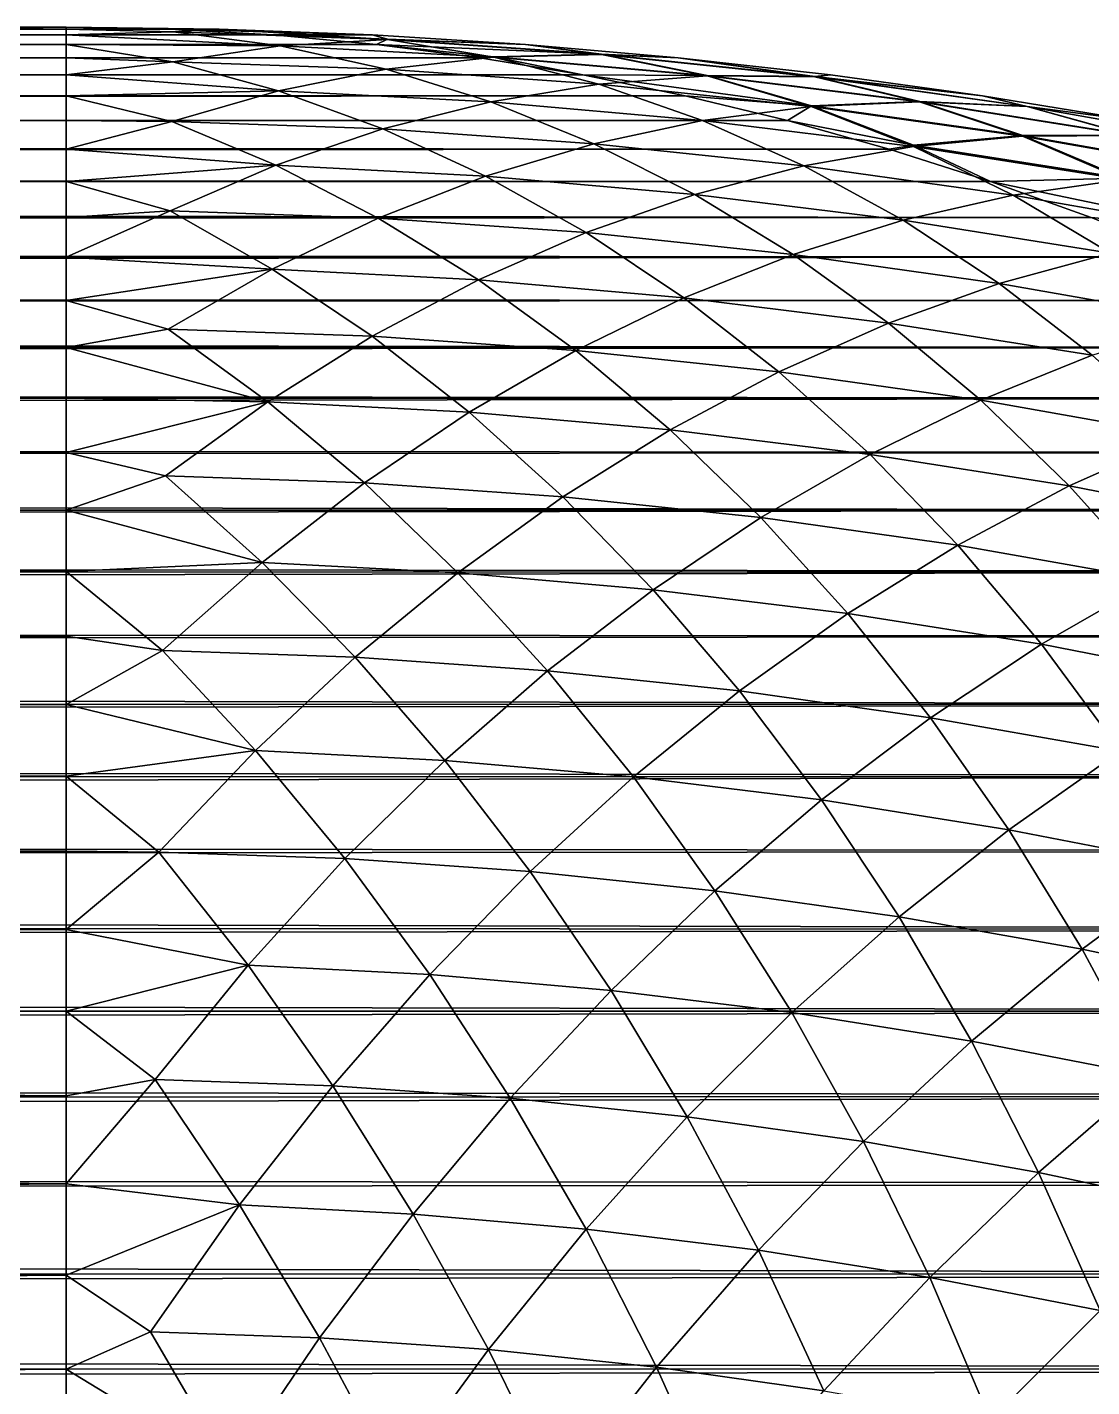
# Model space of a CAD drawing. Header units: millimetres. Extents: x -260 to 430, y -260 to 260.
# Drawn here: x 359.56 to 371.68, y 54.53 to 70 of the extents above; entities that cross this region are included whole.
import ezdxf

# ---------------------------------------------------------------- set-up
doc = ezdxf.new("R2010")
doc.units = ezdxf.units.MM
doc.header["$MEASUREMENT"] = 0
doc.layers.add('MESH_3D', color=2, linetype='CONTINUOUS')

msp = doc.modelspace()

# ---------------------------------------------------------------- linework, layer by layer
at = {"layer": 'MESH_3D'}
for points in [[(64.227, 69.999, 179.272), (358.129, 69.975, 450.823), (360, 70, 450)], [(64.235, 69.992, 177.404), (64.227, 69.999, 179.272), (360, 70, 450)], [(64.235, 69.992, 177.404), (360, 70, 450), (361.179, 69.978, 448.714)], [(64.274, 69.956, 175.566), (64.235, 69.992, 177.404), (361.179, 69.978, 448.714)], [(64.274, 69.956, 175.566), (361.179, 69.978, 448.714), (362.358, 69.913, 447.428)], [(64.341, 69.894, 173.758), (64.274, 69.956, 175.566), (362.358, 69.913, 447.428)], [(250.401, 69.997, 2450.659), (360, 69.978, 2451.745), (360, 70, 2450)], [(250.402, 69.993, 2448.983), (250.401, 69.997, 2450.659), (360, 70, 2450)], [(250.401, 69.997, 2450.659), (250.411, 69.961, 2452.338), (360, 69.978, 2451.745)], [(250.402, 69.993, 2448.983), (360, 70, 2450), (358.129, 69.975, 2448.129)], [(250.411, 69.961, 2452.338), (360, 69.913, 2453.489), (360, 69.978, 2451.745)], [(250.411, 69.961, 2452.338), (250.432, 69.885, 2454.015), (360, 69.913, 2453.489)], [(358.129, 69.975, 2448.129), (360, 70, 2450), (360, 70, 450)], [(358.129, 69.975, 2448.129), (360, 70, 450), (358.129, 69.975, 450.823)], [(360, 69.978, 2451.745), (361.745, 69.978, 2450), (360, 70, 2450)], [(360, 70, 2450), (361.745, 69.978, 2450), (361.745, 69.978, 450)], [(360, 70, 2450), (361.745, 69.978, 450), (360, 70, 450)], [(360, 70, 450), (361.745, 69.978, 450), (361.179, 69.978, 448.714)], [(361.221, 69.947, 2452.443), (361.745, 69.978, 2450), (360, 69.978, 2451.745)], [(361.221, 69.947, 2452.443), (360, 69.978, 2451.745), (360, 69.913, 2453.489)], [(362.437, 69.787, 2454.883), (361.221, 69.947, 2452.443), (360, 69.913, 2453.489)], [(361.179, 69.978, 448.714), (363.489, 69.913, 450), (362.358, 69.913, 447.428)], [(361.745, 69.978, 450), (363.489, 69.913, 450), (361.179, 69.978, 448.714)], [(361.221, 69.947, 2452.443), (363.661, 69.861, 2452.443), (361.745, 69.978, 2450)], [(362.437, 69.787, 2454.883), (363.661, 69.861, 2452.443), (361.221, 69.947, 2452.443)], [(363.661, 69.861, 2452.443), (363.489, 69.913, 2450), (361.745, 69.978, 2450)], [(363.489, 69.913, 2450), (363.489, 69.913, 450), (361.745, 69.978, 450)], [(361.745, 69.978, 2450), (363.489, 69.913, 2450), (361.745, 69.978, 450)], [(64.341, 69.894, 173.758), (362.358, 69.913, 447.428), (363.535, 69.804, 446.144)], [(64.438, 69.805, 171.98), (64.341, 69.894, 173.758), (363.535, 69.804, 446.144)], [(64.564, 69.688, 170.235), (64.438, 69.805, 171.98), (363.535, 69.804, 446.144)], [(64.564, 69.688, 170.235), (363.535, 69.804, 446.144), (364.71, 69.652, 444.862)], [(250.432, 69.885, 2454.015), (360, 69.804, 2455.231), (360, 69.913, 2453.489)], [(250.432, 69.885, 2454.015), (250.464, 69.769, 2455.686), (360, 69.804, 2455.231)], [(250.464, 69.769, 2455.686), (360, 69.652, 2456.97), (360, 69.804, 2455.231)], [(362.437, 69.787, 2454.883), (360, 69.913, 2453.489), (360, 69.804, 2455.231)], [(361.215, 69.606, 2457.317), (360, 69.804, 2455.231), (360, 69.652, 2456.97)], [(361.215, 69.606, 2457.317), (362.437, 69.787, 2454.883), (360, 69.804, 2455.231)], [(361.215, 69.606, 2457.317), (363.643, 69.521, 2457.317), (362.437, 69.787, 2454.883)], [(363.661, 69.862, 447.583), (362.358, 69.913, 447.428), (363.489, 69.913, 450)], [(363.661, 69.862, 447.583), (363.535, 69.804, 446.144), (362.358, 69.913, 447.428)], [(362.437, 69.787, 2454.883), (364.871, 69.659, 2454.883), (363.661, 69.861, 2452.443)], [(363.643, 69.521, 2457.317), (364.871, 69.659, 2454.883), (362.437, 69.787, 2454.883)], [(363.661, 69.861, 2452.443), (365.231, 69.804, 2450), (363.489, 69.913, 2450)], [(365.231, 69.804, 2450), (365.231, 69.804, 450), (363.489, 69.913, 450)], [(363.489, 69.913, 2450), (365.231, 69.804, 2450), (363.489, 69.913, 450)], [(363.661, 69.862, 447.583), (363.489, 69.913, 450), (365.231, 69.804, 450)], [(363.661, 69.862, 447.583), (366.097, 69.692, 447.583), (363.535, 69.804, 446.144)], [(364.871, 69.663, 445.169), (364.71, 69.652, 444.862), (363.535, 69.804, 446.144)], [(366.097, 69.692, 447.583), (364.871, 69.663, 445.169), (363.535, 69.804, 446.144)], [(363.661, 69.862, 447.583), (365.231, 69.804, 450), (366.097, 69.692, 447.583)], [(363.661, 69.861, 2452.443), (366.097, 69.691, 2452.443), (365.231, 69.804, 2450)], [(364.871, 69.659, 2454.883), (366.097, 69.691, 2452.443), (363.661, 69.861, 2452.443)], [(366.097, 69.691, 2452.443), (366.97, 69.652, 2450), (365.231, 69.804, 2450)], [(366.97, 69.652, 2450), (366.97, 69.652, 450), (365.231, 69.804, 450)], [(365.231, 69.804, 2450), (366.97, 69.652, 2450), (365.231, 69.804, 450)], [(366.097, 69.692, 447.583), (365.231, 69.804, 450), (366.97, 69.652, 450)], [(64.718, 69.546, 168.522), (64.564, 69.688, 170.235), (364.71, 69.652, 444.862)], [(64.718, 69.546, 168.522), (364.71, 69.652, 444.862), (365.882, 69.457, 443.584)], [(250.464, 69.769, 2455.686), (250.508, 69.613, 2457.35), (360, 69.652, 2456.97)], [(250.508, 69.613, 2457.35), (360, 69.457, 2458.704), (360, 69.652, 2456.97)], [(361.215, 69.606, 2457.317), (360, 69.652, 2456.97), (360, 69.457, 2458.704)], [(363.643, 69.521, 2457.317), (366.067, 69.352, 2457.317), (364.871, 69.659, 2454.883)], [(364.871, 69.663, 445.169), (365.882, 69.457, 443.584), (364.71, 69.652, 444.862)], [(366.097, 69.692, 447.583), (367.3, 69.451, 445.169), (364.871, 69.663, 445.169)], [(364.871, 69.659, 2454.883), (367.299, 69.447, 2454.883), (366.097, 69.691, 2452.443)], [(364.871, 69.663, 445.169), (367.3, 69.451, 445.169), (365.882, 69.457, 443.584)], [(366.067, 69.352, 2457.317), (367.299, 69.447, 2454.883), (364.871, 69.659, 2454.883)], [(366.097, 69.692, 447.583), (368.526, 69.437, 447.583), (367.3, 69.451, 445.169)], [(366.097, 69.692, 447.583), (366.97, 69.652, 450), (368.526, 69.437, 447.583)], [(366.097, 69.691, 2452.443), (368.526, 69.436, 2452.443), (366.97, 69.652, 2450)], [(367.299, 69.447, 2454.883), (368.526, 69.436, 2452.443), (366.097, 69.691, 2452.443)], [(368.526, 69.436, 2452.443), (368.704, 69.457, 2450), (366.97, 69.652, 2450)], [(368.704, 69.457, 2450), (368.704, 69.457, 450), (366.97, 69.652, 450)], [(366.97, 69.652, 2450), (368.704, 69.457, 2450), (366.97, 69.652, 450)], [(368.526, 69.437, 447.583), (366.97, 69.652, 450), (368.704, 69.457, 450)], [(64.899, 69.376, 166.842), (64.718, 69.546, 168.522), (365.882, 69.457, 443.584)], [(250.508, 69.613, 2457.35), (250.562, 69.418, 2459.008), (360, 69.457, 2458.704)], [(362.419, 69.277, 2459.742), (361.215, 69.606, 2457.317), (360, 69.457, 2458.704)], [(362.419, 69.277, 2459.742), (363.643, 69.521, 2457.317), (361.215, 69.606, 2457.317)], [(362.419, 69.277, 2459.742), (364.835, 69.15, 2459.742), (363.643, 69.521, 2457.317)], [(364.835, 69.15, 2459.742), (366.067, 69.352, 2457.317), (363.643, 69.521, 2457.317)], [(64.899, 69.376, 166.842), (365.882, 69.457, 443.584), (367.05, 69.218, 442.309)], [(65.086, 69.201, 165.359), (64.899, 69.376, 166.842), (367.05, 69.218, 442.309)], [(250.562, 69.418, 2459.008), (360, 69.218, 2460.433), (360, 69.457, 2458.704)], [(250.562, 69.418, 2459.008), (250.626, 69.184, 2460.657), (360, 69.218, 2460.433)], [(362.419, 69.277, 2459.742), (360, 69.457, 2458.704), (360, 69.218, 2460.433)], [(364.835, 69.15, 2459.742), (367.246, 68.939, 2459.742), (366.067, 69.352, 2457.317)], [(368.485, 69.106, 442.761), (367.05, 69.218, 442.309), (365.882, 69.457, 443.584)], [(367.3, 69.451, 445.169), (368.485, 69.106, 442.761), (365.882, 69.457, 443.584)], [(366.067, 69.352, 2457.317), (368.484, 69.098, 2457.317), (367.299, 69.447, 2454.883)], [(367.246, 68.939, 2459.742), (368.484, 69.098, 2457.317), (366.067, 69.352, 2457.317)], [(367.299, 69.447, 2454.883), (369.718, 69.15, 2454.883), (368.526, 69.436, 2452.443)], [(368.484, 69.098, 2457.317), (369.718, 69.15, 2454.883), (367.299, 69.447, 2454.883)], [(367.3, 69.451, 445.169), (369.719, 69.153, 445.169), (368.485, 69.106, 442.761)], [(368.526, 69.437, 447.583), (369.719, 69.153, 445.169), (367.3, 69.451, 445.169)], [(368.526, 69.436, 2452.443), (370.433, 69.218, 2450), (368.704, 69.457, 2450)], [(368.526, 69.437, 447.583), (368.704, 69.457, 450), (370.433, 69.218, 450)], [(368.526, 69.437, 447.583), (370.944, 69.097, 447.583), (369.719, 69.153, 445.169)], [(368.526, 69.437, 447.583), (370.433, 69.218, 450), (370.944, 69.097, 447.583)], [(368.526, 69.436, 2452.443), (370.944, 69.096, 2452.443), (370.433, 69.218, 2450)], [(369.718, 69.15, 2454.883), (370.944, 69.096, 2452.443), (368.526, 69.436, 2452.443)], [(370.433, 69.218, 2450), (370.433, 69.218, 450), (368.704, 69.457, 450)], [(368.704, 69.457, 2450), (370.433, 69.218, 2450), (368.704, 69.457, 450)], [(65.272, 69.026, 164.048), (65.086, 69.201, 165.359), (367.05, 69.218, 442.309)], [(65.272, 69.026, 164.048), (367.05, 69.218, 442.309), (368.214, 68.937, 441.04)], [(250.626, 69.184, 2460.657), (360, 68.937, 2462.155), (360, 69.218, 2460.433)], [(250.626, 69.184, 2460.657), (250.701, 68.911, 2462.298), (360, 68.937, 2462.155)], [(361.203, 68.926, 2462.155), (362.419, 69.277, 2459.742), (360, 69.218, 2460.433)], [(361.203, 68.926, 2462.155), (360, 69.218, 2460.433), (360, 68.937, 2462.155)], [(361.203, 68.926, 2462.155), (363.608, 68.842, 2462.155), (362.419, 69.277, 2459.742)], [(363.608, 68.842, 2462.155), (364.835, 69.15, 2459.742), (362.419, 69.277, 2459.742)], [(368.485, 69.106, 442.761), (368.214, 68.937, 441.04), (367.05, 69.218, 442.309)], [(370.944, 69.096, 2452.443), (372.155, 68.937, 2450), (370.433, 69.218, 2450)], [(372.155, 68.937, 2450), (372.155, 68.937, 450), (370.433, 69.218, 450)], [(370.433, 69.218, 2450), (372.155, 68.937, 2450), (370.433, 69.218, 450)], [(370.944, 69.097, 447.583), (370.433, 69.218, 450), (372.155, 68.937, 450)], [(65.474, 68.834, 162.759), (65.272, 69.026, 164.048), (368.214, 68.937, 441.04)], [(363.608, 68.842, 2462.155), (366.008, 68.674, 2462.155), (364.835, 69.15, 2459.742)], [(366.008, 68.674, 2462.155), (367.246, 68.939, 2459.742), (364.835, 69.15, 2459.742)], [(367.246, 68.939, 2459.742), (369.647, 68.644, 2459.742), (368.484, 69.098, 2457.317)], [(368.485, 69.106, 442.761), (369.649, 68.658, 440.361), (368.214, 68.937, 441.04)], [(368.484, 69.098, 2457.317), (370.89, 68.759, 2457.317), (369.718, 69.15, 2454.883)], [(369.647, 68.644, 2459.742), (370.89, 68.759, 2457.317), (368.484, 69.098, 2457.317)], [(369.719, 69.153, 445.169), (370.892, 68.767, 442.761), (368.485, 69.106, 442.761)], [(368.485, 69.106, 442.761), (370.892, 68.767, 442.761), (369.649, 68.658, 440.361)], [(369.718, 69.15, 2454.883), (372.126, 68.769, 2454.883), (370.944, 69.096, 2452.443)], [(370.89, 68.759, 2457.317), (372.126, 68.769, 2454.883), (369.718, 69.15, 2454.883)], [(369.719, 69.153, 445.169), (372.126, 68.772, 445.169), (370.892, 68.767, 442.761)], [(370.944, 69.097, 447.583), (372.126, 68.772, 445.169), (369.719, 69.153, 445.169)], [(370.944, 69.097, 447.583), (373.349, 68.673, 447.583), (372.126, 68.772, 445.169)], [(370.944, 69.097, 447.583), (372.155, 68.937, 450), (373.349, 68.673, 447.583)], [(370.944, 69.096, 2452.443), (373.348, 68.672, 2452.443), (372.155, 68.937, 2450)], [(372.126, 68.769, 2454.883), (373.348, 68.672, 2452.443), (370.944, 69.096, 2452.443)], [(65.474, 68.834, 162.759), (368.214, 68.937, 441.04), (369.372, 68.612, 439.776)], [(250.701, 68.911, 2462.298), (360, 68.612, 2463.87), (360, 68.937, 2462.155)], [(250.701, 68.911, 2462.298), (250.787, 68.6, 2463.929), (360, 68.612, 2463.87)], [(361.203, 68.926, 2462.155), (360, 68.937, 2462.155), (360, 68.612, 2463.87)], [(362.39, 68.429, 2464.554), (361.203, 68.926, 2462.155), (360, 68.612, 2463.87)], [(362.39, 68.429, 2464.554), (363.608, 68.842, 2462.155), (361.203, 68.926, 2462.155)], [(366.008, 68.674, 2462.155), (368.401, 68.423, 2462.155), (367.246, 68.939, 2459.742)], [(368.401, 68.423, 2462.155), (369.647, 68.644, 2459.742), (367.246, 68.939, 2459.742)], [(369.649, 68.658, 440.361), (369.372, 68.612, 439.776), (368.214, 68.937, 441.04)], [(65.693, 68.626, 161.493), (65.474, 68.834, 162.759), (369.372, 68.612, 439.776)], [(362.39, 68.429, 2464.554), (364.776, 68.304, 2464.554), (363.608, 68.842, 2462.155)], [(364.776, 68.304, 2464.554), (366.008, 68.674, 2462.155), (363.608, 68.842, 2462.155)], [(369.647, 68.644, 2459.742), (372.037, 68.266, 2459.742), (370.89, 68.759, 2457.317)], [(370.892, 68.767, 442.761), (372.04, 68.28, 440.361), (369.649, 68.658, 440.361)], [(370.89, 68.759, 2457.317), (373.283, 68.337, 2457.317), (372.126, 68.769, 2454.883)], [(372.037, 68.266, 2459.742), (373.283, 68.337, 2457.317), (370.89, 68.759, 2457.317)], [(372.126, 68.772, 445.169), (373.285, 68.345, 442.761), (370.892, 68.767, 442.761)], [(370.892, 68.767, 442.761), (373.285, 68.345, 442.761), (372.04, 68.28, 440.361)], [(65.927, 68.401, 160.25), (65.693, 68.626, 161.493), (369.372, 68.612, 439.776)], [(65.927, 68.401, 160.25), (369.372, 68.612, 439.776), (370.525, 68.245, 438.518)], [(250.787, 68.6, 2463.929), (360, 68.245, 2465.576), (360, 68.612, 2463.87)], [(250.787, 68.6, 2463.929), (250.882, 68.251, 2465.55), (360, 68.245, 2465.576)], [(362.39, 68.429, 2464.554), (360, 68.612, 2463.87), (360, 68.245, 2465.576)], [(364.776, 68.304, 2464.554), (367.157, 68.095, 2464.554), (366.008, 68.674, 2462.155)], [(367.157, 68.095, 2464.554), (368.401, 68.423, 2462.155), (366.008, 68.674, 2462.155)], [(368.401, 68.423, 2462.155), (370.784, 68.088, 2462.155), (369.647, 68.644, 2459.742)], [(369.649, 68.658, 440.361), (370.525, 68.245, 438.518), (369.372, 68.612, 439.776)], [(370.784, 68.088, 2462.155), (372.037, 68.266, 2459.742), (369.647, 68.644, 2459.742)], [(369.649, 68.658, 440.361), (372.04, 68.28, 440.361), (370.525, 68.245, 438.518)], [(66.176, 68.16, 159.031), (65.927, 68.401, 160.25), (370.525, 68.245, 438.518)], [(361.185, 67.91, 2466.935), (362.39, 68.429, 2464.554), (360, 68.245, 2465.576)], [(361.185, 67.91, 2466.935), (363.555, 67.828, 2466.935), (362.39, 68.429, 2464.554)], [(363.555, 67.828, 2466.935), (364.776, 68.304, 2464.554), (362.39, 68.429, 2464.554)], [(367.157, 68.095, 2464.554), (369.529, 67.804, 2464.554), (368.401, 68.423, 2462.155)], [(369.529, 67.804, 2464.554), (370.784, 68.088, 2462.155), (368.401, 68.423, 2462.155)], [(66.176, 68.16, 159.031), (370.525, 68.245, 438.518), (371.672, 67.835, 437.267)], [(250.882, 68.251, 2465.55), (250.987, 67.864, 2467.159), (360, 68.245, 2465.576)], [(250.987, 67.864, 2467.159), (360, 67.835, 2467.273), (360, 68.245, 2465.576)], [(361.185, 67.91, 2466.935), (360, 68.245, 2465.576), (360, 67.835, 2467.273)], [(363.555, 67.828, 2466.935), (365.92, 67.662, 2466.935), (364.776, 68.304, 2464.554)], [(365.92, 67.662, 2466.935), (367.157, 68.095, 2464.554), (364.776, 68.304, 2464.554)], [(372.04, 68.28, 440.361), (373.158, 67.692, 437.973), (370.525, 68.245, 438.518)], [(373.158, 67.692, 437.973), (371.672, 67.835, 437.267), (370.525, 68.245, 438.518)], [(370.784, 68.088, 2462.155), (373.154, 67.67, 2462.155), (372.037, 68.266, 2459.742)], [(66.439, 67.903, 157.834), (66.176, 68.16, 159.031), (371.672, 67.835, 437.267)], [(365.92, 67.662, 2466.935), (368.277, 67.414, 2466.935), (367.157, 68.095, 2464.554)], [(368.277, 67.414, 2466.935), (369.529, 67.804, 2464.554), (367.157, 68.095, 2464.554)], [(369.529, 67.804, 2464.554), (371.89, 67.43, 2464.554), (370.784, 68.088, 2462.155)], [(371.89, 67.43, 2464.554), (373.154, 67.67, 2462.155), (370.784, 68.088, 2462.155)], [(66.716, 67.631, 156.661), (66.439, 67.903, 157.834), (371.672, 67.835, 437.267)], [(66.716, 67.631, 156.661), (371.672, 67.835, 437.267), (372.811, 67.384, 436.024)], [(250.987, 67.864, 2467.159), (251.101, 67.44, 2468.758), (360, 67.835, 2467.273)], [(251.101, 67.44, 2468.758), (360, 67.384, 2468.959), (360, 67.835, 2467.273)], [(361.185, 67.91, 2466.935), (360, 67.835, 2467.273), (360, 67.384, 2468.959)], [(362.348, 67.247, 2469.295), (361.185, 67.91, 2466.935), (360, 67.384, 2468.959)], [(362.348, 67.247, 2469.295), (363.555, 67.828, 2466.935), (361.185, 67.91, 2466.935)], [(362.348, 67.247, 2469.295), (364.694, 67.124, 2469.295), (363.555, 67.828, 2466.935)], [(364.694, 67.124, 2469.295), (365.92, 67.662, 2466.935), (363.555, 67.828, 2466.935)], [(368.277, 67.414, 2466.935), (370.625, 67.084, 2466.935), (369.529, 67.804, 2464.554)], [(370.625, 67.084, 2466.935), (371.89, 67.43, 2464.554), (369.529, 67.804, 2464.554)], [(373.158, 67.692, 437.973), (372.811, 67.384, 436.024), (371.672, 67.835, 437.267)], [(67.006, 67.344, 155.512), (66.716, 67.631, 156.661), (372.811, 67.384, 436.024)], [(364.694, 67.124, 2469.295), (367.034, 66.92, 2469.295), (365.92, 67.662, 2466.935)], [(367.034, 66.92, 2469.295), (368.277, 67.414, 2466.935), (365.92, 67.662, 2466.935)], [(67.308, 67.042, 154.386), (67.006, 67.344, 155.512), (372.811, 67.384, 436.024)], [(67.308, 67.042, 154.386), (372.811, 67.384, 436.024), (373.942, 66.89, 434.79)], [(251.101, 67.44, 2468.758), (251.225, 66.979, 2470.343), (360, 67.384, 2468.959)], [(251.225, 66.979, 2470.343), (360, 66.89, 2470.633), (360, 67.384, 2468.959)], [(362.348, 67.247, 2469.295), (360, 67.384, 2468.959), (360, 66.89, 2470.633)], [(367.034, 66.92, 2469.295), (369.365, 66.633, 2469.295), (368.277, 67.414, 2466.935)], [(369.365, 66.633, 2469.295), (370.625, 67.084, 2466.935), (368.277, 67.414, 2466.935)], [(370.625, 67.084, 2466.935), (372.96, 66.673, 2466.935), (371.89, 67.43, 2464.554)], [(361.162, 66.564, 2471.631), (362.348, 67.247, 2469.295), (360, 66.89, 2470.633)], [(361.162, 66.564, 2471.631), (363.484, 66.483, 2471.631), (362.348, 67.247, 2469.295)], [(363.484, 66.483, 2471.631), (364.694, 67.124, 2469.295), (362.348, 67.247, 2469.295)], [(67.622, 66.726, 153.283), (67.308, 67.042, 154.386), (373.942, 66.89, 434.79)], [(363.484, 66.483, 2471.631), (365.802, 66.321, 2471.631), (364.694, 67.124, 2469.295)], [(365.802, 66.321, 2471.631), (367.034, 66.92, 2469.295), (364.694, 67.124, 2469.295)], [(369.365, 66.633, 2469.295), (371.684, 66.266, 2469.295), (370.625, 67.084, 2466.935)], [(371.684, 66.266, 2469.295), (372.96, 66.673, 2466.935), (370.625, 67.084, 2466.935)], [(67.622, 66.726, 153.283), (373.942, 66.89, 434.79), (375.065, 66.355, 433.566)], [(251.225, 66.979, 2470.343), (251.357, 66.481, 2471.915), (360, 66.89, 2470.633)], [(251.357, 66.481, 2471.915), (360, 66.355, 2472.294), (360, 66.89, 2470.633)], [(361.162, 66.564, 2471.631), (360, 66.89, 2470.633), (360, 66.355, 2472.294)], [(365.802, 66.321, 2471.631), (368.113, 66.078, 2471.631), (367.034, 66.92, 2469.295)], [(368.113, 66.078, 2471.631), (369.365, 66.633, 2469.295), (367.034, 66.92, 2469.295)], [(67.947, 66.395, 152.202), (67.622, 66.726, 153.283), (375.065, 66.355, 433.566)], [(362.296, 65.738, 2473.941), (361.162, 66.564, 2471.631), (360, 66.355, 2472.294)], [(362.296, 65.738, 2473.941), (363.484, 66.483, 2471.631), (361.162, 66.564, 2471.631)], [(368.113, 66.078, 2471.631), (370.414, 65.754, 2471.631), (369.365, 66.633, 2469.295)], [(370.414, 65.754, 2471.631), (371.684, 66.266, 2469.295), (369.365, 66.633, 2469.295)], [(68.282, 66.05, 151.143), (67.947, 66.395, 152.202), (375.065, 66.355, 433.566)], [(251.357, 66.481, 2471.915), (251.498, 65.947, 2473.474), (360, 66.355, 2472.294)], [(362.296, 65.738, 2473.941), (364.588, 65.618, 2473.941), (363.484, 66.483, 2471.631)], [(364.588, 65.618, 2473.941), (365.802, 66.321, 2471.631), (363.484, 66.483, 2471.631)], [(68.282, 66.05, 151.143), (375.065, 66.355, 433.566), (376.178, 65.778, 432.351)], [(251.498, 65.947, 2473.474), (360, 65.778, 2473.941), (360, 66.355, 2472.294)], [(362.296, 65.738, 2473.941), (360, 66.355, 2472.294), (360, 65.778, 2473.941)], [(364.588, 65.618, 2473.941), (366.876, 65.418, 2473.941), (365.802, 66.321, 2471.631)], [(366.876, 65.418, 2473.941), (368.113, 66.078, 2471.631), (365.802, 66.321, 2471.631)], [(370.414, 65.754, 2471.631), (372.703, 65.351, 2471.631), (371.684, 66.266, 2469.295)], [(366.876, 65.418, 2473.941), (369.155, 65.138, 2473.941), (368.113, 66.078, 2471.631)], [(369.155, 65.138, 2473.941), (370.414, 65.754, 2471.631), (368.113, 66.078, 2471.631)], [(68.627, 65.691, 150.105), (68.282, 66.05, 151.143), (376.178, 65.778, 432.351)], [(251.498, 65.947, 2473.474), (251.646, 65.377, 2475.017), (360, 65.778, 2473.941)], [(68.982, 65.318, 149.089), (68.627, 65.691, 150.105), (376.178, 65.778, 432.351)], [(68.982, 65.318, 149.089), (376.178, 65.778, 432.351), (377.281, 65.161, 431.148)], [(251.646, 65.377, 2475.017), (360, 65.161, 2475.574), (360, 65.778, 2473.941)], [(362.296, 65.738, 2473.941), (360, 65.778, 2473.941), (360, 65.161, 2475.574)], [(361.133, 64.893, 2476.222), (362.296, 65.738, 2473.941), (360, 65.161, 2475.574)], [(361.133, 64.893, 2476.222), (363.397, 64.814, 2476.222), (362.296, 65.738, 2473.941)], [(363.397, 64.814, 2476.222), (364.588, 65.618, 2473.941), (362.296, 65.738, 2473.941)], [(363.397, 64.814, 2476.222), (365.657, 64.656, 2476.222), (364.588, 65.618, 2473.941)], [(365.657, 64.656, 2476.222), (366.876, 65.418, 2473.941), (364.588, 65.618, 2473.941)], [(369.155, 65.138, 2473.941), (371.422, 64.779, 2473.941), (370.414, 65.754, 2471.631)], [(371.422, 64.779, 2473.941), (372.703, 65.351, 2471.631), (370.414, 65.754, 2471.631)], [(69.345, 64.932, 148.093), (68.982, 65.318, 149.089), (377.281, 65.161, 431.148)], [(251.646, 65.377, 2475.017), (251.803, 64.771, 2476.546), (360, 65.161, 2475.574)], [(365.657, 64.656, 2476.222), (367.91, 64.419, 2476.222), (366.876, 65.418, 2473.941)], [(367.91, 64.419, 2476.222), (369.155, 65.138, 2473.941), (366.876, 65.418, 2473.941)], [(371.422, 64.779, 2473.941), (373.676, 64.341, 2473.941), (372.703, 65.351, 2471.631)], [(69.345, 64.932, 148.093), (377.281, 65.161, 431.148), (378.373, 64.503, 429.956)], [(251.803, 64.771, 2476.546), (360, 64.503, 2477.19), (360, 65.161, 2475.574)], [(361.133, 64.893, 2476.222), (360, 65.161, 2475.574), (360, 64.503, 2477.19)], [(367.91, 64.419, 2476.222), (370.153, 64.104, 2476.222), (369.155, 65.138, 2473.941)], [(370.153, 64.104, 2476.222), (371.422, 64.779, 2473.941), (369.155, 65.138, 2473.941)], [(69.717, 64.533, 147.118), (69.345, 64.932, 148.093), (378.373, 64.503, 429.956)], [(362.232, 63.909, 2478.472), (361.133, 64.893, 2476.222), (360, 64.503, 2477.19)], [(362.232, 63.909, 2478.472), (363.397, 64.814, 2476.222), (361.133, 64.893, 2476.222)], [(251.803, 64.771, 2476.546), (251.967, 64.131, 2478.058), (360, 64.503, 2477.19)], [(362.232, 63.909, 2478.472), (364.461, 63.792, 2478.472), (363.397, 64.814, 2476.222)], [(364.461, 63.792, 2478.472), (365.657, 64.656, 2476.222), (363.397, 64.814, 2476.222)], [(370.153, 64.104, 2476.222), (372.384, 63.71, 2476.222), (371.422, 64.779, 2473.941)], [(372.384, 63.71, 2476.222), (373.676, 64.341, 2473.941), (371.422, 64.779, 2473.941)], [(70.096, 64.121, 146.163), (69.717, 64.533, 147.118), (378.373, 64.503, 429.956)], [(364.461, 63.792, 2478.472), (366.684, 63.598, 2478.472), (365.657, 64.656, 2476.222)], [(366.684, 63.598, 2478.472), (367.91, 64.419, 2476.222), (365.657, 64.656, 2476.222)], [(70.096, 64.121, 146.163), (378.373, 64.503, 429.956), (379.454, 63.805, 428.777)], [(251.967, 64.131, 2478.058), (360, 63.805, 2478.79), (360, 64.503, 2477.19)], [(362.232, 63.909, 2478.472), (360, 64.503, 2477.19), (360, 63.805, 2478.79)], [(366.684, 63.598, 2478.472), (368.9, 63.326, 2478.472), (367.91, 64.419, 2476.222)], [(368.9, 63.326, 2478.472), (370.153, 64.104, 2476.222), (367.91, 64.419, 2476.222)], [(70.482, 63.697, 145.227), (70.096, 64.121, 146.163), (379.454, 63.805, 428.777)], [(251.967, 64.131, 2478.058), (252.138, 63.455, 2479.554), (360, 63.805, 2478.79)], [(368.9, 63.326, 2478.472), (371.104, 62.977, 2478.472), (370.153, 64.104, 2476.222)], [(371.104, 62.977, 2478.472), (372.384, 63.71, 2476.222), (370.153, 64.104, 2476.222)], [(361.098, 62.906, 2480.686), (362.232, 63.909, 2478.472), (360, 63.805, 2478.79)], [(361.098, 62.906, 2480.686), (363.293, 62.829, 2480.686), (362.232, 63.909, 2478.472)], [(363.293, 62.829, 2480.686), (364.461, 63.792, 2478.472), (362.232, 63.909, 2478.472)], [(70.875, 63.259, 144.311), (70.482, 63.697, 145.227), (379.454, 63.805, 428.777)], [(70.875, 63.259, 144.311), (379.454, 63.805, 428.777), (380.523, 63.068, 427.611)], [(252.138, 63.455, 2479.554), (360, 63.068, 2480.372), (360, 63.805, 2478.79)], [(361.098, 62.906, 2480.686), (360, 63.805, 2478.79), (360, 63.068, 2480.372)], [(363.293, 62.829, 2480.686), (365.483, 62.676, 2480.686), (364.461, 63.792, 2478.472)], [(365.483, 62.676, 2480.686), (366.684, 63.598, 2478.472), (364.461, 63.792, 2478.472)], [(365.483, 62.676, 2480.686), (367.667, 62.447, 2480.686), (366.684, 63.598, 2478.472)], [(367.667, 62.447, 2480.686), (368.9, 63.326, 2478.472), (366.684, 63.598, 2478.472)], [(371.104, 62.977, 2478.472), (373.296, 62.551, 2478.472), (372.384, 63.71, 2476.222)], [(252.138, 63.455, 2479.554), (252.315, 62.746, 2481.032), (360, 63.068, 2480.372)], [(367.667, 62.447, 2480.686), (369.842, 62.141, 2480.686), (368.9, 63.326, 2478.472)], [(369.842, 62.141, 2480.686), (371.104, 62.977, 2478.472), (368.9, 63.326, 2478.472)], [(71.273, 62.81, 143.415), (70.875, 63.259, 144.311), (380.523, 63.068, 427.611)], [(71.273, 62.81, 143.415), (380.523, 63.068, 427.611), (381.579, 62.291, 426.459)], [(252.315, 62.746, 2481.032), (360, 62.291, 2481.935), (360, 63.068, 2480.372)], [(361.098, 62.906, 2480.686), (360, 63.068, 2480.372), (360, 62.291, 2481.935)], [(369.842, 62.141, 2480.686), (372.005, 61.76, 2480.686), (371.104, 62.977, 2478.472)], [(372.005, 61.76, 2480.686), (373.296, 62.551, 2478.472), (371.104, 62.977, 2478.472)], [(362.157, 61.769, 2482.863), (361.098, 62.906, 2480.686), (360, 62.291, 2481.935)], [(362.157, 61.769, 2482.863), (363.293, 62.829, 2480.686), (361.098, 62.906, 2480.686)], [(362.157, 61.769, 2482.863), (364.311, 61.656, 2482.863), (363.293, 62.829, 2480.686)], [(364.311, 61.656, 2482.863), (365.483, 62.676, 2480.686), (363.293, 62.829, 2480.686)], [(71.677, 62.349, 142.537), (71.273, 62.81, 143.415), (381.579, 62.291, 426.459)], [(252.315, 62.746, 2481.032), (252.499, 62.002, 2482.492), (360, 62.291, 2481.935)], [(364.311, 61.656, 2482.863), (366.461, 61.468, 2482.863), (365.483, 62.676, 2480.686)], [(366.461, 61.468, 2482.863), (367.667, 62.447, 2480.686), (365.483, 62.676, 2480.686)], [(366.461, 61.468, 2482.863), (368.602, 61.205, 2482.863), (367.667, 62.447, 2480.686)], [(368.602, 61.205, 2482.863), (369.842, 62.141, 2480.686), (367.667, 62.447, 2480.686)], [(72.085, 61.877, 141.677), (71.677, 62.349, 142.537), (381.579, 62.291, 426.459)], [(72.085, 61.877, 141.677), (381.579, 62.291, 426.459), (382.622, 61.476, 425.322)], [(252.499, 62.002, 2482.492), (360, 61.476, 2483.478), (360, 62.291, 2481.935)], [(362.157, 61.769, 2482.863), (360, 62.291, 2481.935), (360, 61.476, 2483.478)], [(368.602, 61.205, 2482.863), (370.733, 60.867, 2482.863), (369.842, 62.141, 2480.686)], [(370.733, 60.867, 2482.863), (372.005, 61.76, 2480.686), (369.842, 62.141, 2480.686)], [(252.499, 62.002, 2482.492), (252.688, 61.225, 2483.933), (360, 61.476, 2483.478)], [(72.498, 61.392, 140.835), (72.085, 61.877, 141.677), (382.622, 61.476, 425.322)], [(361.058, 60.613, 2485), (362.157, 61.769, 2482.863), (360, 61.476, 2483.478)], [(361.058, 60.613, 2485), (363.173, 60.539, 2485), (362.157, 61.769, 2482.863)], [(363.173, 60.539, 2485), (364.311, 61.656, 2482.863), (362.157, 61.769, 2482.863)], [(370.733, 60.867, 2482.863), (372.85, 60.456, 2482.863), (372.005, 61.76, 2480.686)], [(363.173, 60.539, 2485), (365.284, 60.391, 2485), (364.311, 61.656, 2482.863)], [(365.284, 60.391, 2485), (366.461, 61.468, 2482.863), (364.311, 61.656, 2482.863)], [(72.916, 60.896, 140.01), (72.498, 61.392, 140.835), (382.622, 61.476, 425.322)], [(72.916, 60.896, 140.01), (382.622, 61.476, 425.322), (383.65, 60.622, 424.2)], [(252.688, 61.225, 2483.933), (360, 60.622, 2485), (360, 61.476, 2483.478)], [(361.058, 60.613, 2485), (360, 61.476, 2483.478), (360, 60.622, 2485)], [(365.284, 60.391, 2485), (367.388, 60.17, 2485), (366.461, 61.468, 2482.863)], [(367.388, 60.17, 2485), (368.602, 61.205, 2482.863), (366.461, 61.468, 2482.863)], [(252.688, 61.225, 2483.933), (252.883, 60.416, 2485.354), (360, 60.622, 2485)], [(367.388, 60.17, 2485), (369.483, 59.875, 2485), (368.602, 61.205, 2482.863)], [(369.483, 59.875, 2485), (370.733, 60.867, 2482.863), (368.602, 61.205, 2482.863)], [(73.336, 60.389, 139.202), (72.916, 60.896, 140.01), (383.65, 60.622, 424.2)], [(369.483, 59.875, 2485), (371.567, 59.508, 2485), (370.733, 60.867, 2482.863)], [(371.567, 59.508, 2485), (372.85, 60.456, 2482.863), (370.733, 60.867, 2482.863)], [(73.336, 60.389, 139.202), (383.65, 60.622, 424.2), (384.664, 59.73, 423.094)], [(252.883, 60.416, 2485.354), (360, 59.73, 2486.5), (360, 60.622, 2485)], [(361.058, 60.613, 2485), (360, 60.622, 2485), (360, 59.73, 2486.5)], [(362.072, 59.327, 2487.094), (361.058, 60.613, 2485), (360, 59.73, 2486.5)], [(362.072, 59.327, 2487.094), (363.173, 60.539, 2485), (361.058, 60.613, 2485)], [(362.072, 59.327, 2487.094), (364.141, 59.219, 2487.094), (363.173, 60.539, 2485)], [(364.141, 59.219, 2487.094), (365.284, 60.391, 2485), (363.173, 60.539, 2485)], [(73.76, 59.871, 138.411), (73.336, 60.389, 139.202), (384.664, 59.73, 423.094)], [(252.883, 60.416, 2485.354), (253.083, 59.573, 2486.756), (360, 59.73, 2486.5)], [(364.141, 59.219, 2487.094), (366.205, 59.038, 2487.094), (365.284, 60.391, 2485)], [(366.205, 59.038, 2487.094), (367.388, 60.17, 2485), (365.284, 60.391, 2485)], [(371.567, 59.508, 2485), (373.637, 59.068, 2485), (372.85, 60.456, 2482.863)], [(366.205, 59.038, 2487.094), (368.262, 58.786, 2487.094), (367.388, 60.17, 2485)], [(368.262, 58.786, 2487.094), (369.483, 59.875, 2485), (367.388, 60.17, 2485)], [(74.186, 59.342, 137.636), (73.76, 59.871, 138.411), (384.664, 59.73, 423.094)], [(74.186, 59.342, 137.636), (384.664, 59.73, 423.094), (385.663, 58.802, 422.004)], [(253.083, 59.573, 2486.756), (360, 58.802, 2487.978), (360, 59.73, 2486.5)], [(362.072, 59.327, 2487.094), (360, 59.73, 2486.5), (360, 58.802, 2487.978)], [(368.262, 58.786, 2487.094), (370.308, 58.462, 2487.094), (369.483, 59.875, 2485)], [(370.308, 58.462, 2487.094), (371.567, 59.508, 2485), (369.483, 59.875, 2485)], [(253.083, 59.573, 2486.756), (253.287, 58.699, 2488.137), (360, 58.802, 2487.978)], [(370.308, 58.462, 2487.094), (372.342, 58.066, 2487.094), (371.567, 59.508, 2485)], [(372.342, 58.066, 2487.094), (373.637, 59.068, 2485), (371.567, 59.508, 2485)], [(74.614, 58.802, 136.877), (74.186, 59.342, 137.636), (385.663, 58.802, 422.004)], [(361.013, 58.024, 2489.144), (362.072, 59.327, 2487.094), (360, 58.802, 2487.978)], [(361.013, 58.024, 2489.144), (363.037, 57.953, 2489.144), (362.072, 59.327, 2487.094)], [(363.037, 57.953, 2489.144), (364.141, 59.219, 2487.094), (362.072, 59.327, 2487.094)], [(363.037, 57.953, 2489.144), (365.058, 57.812, 2489.144), (364.141, 59.219, 2487.094)], [(365.058, 57.812, 2489.144), (366.205, 59.038, 2487.094), (364.141, 59.219, 2487.094)], [(365.058, 57.812, 2489.144), (367.072, 57.6, 2489.144), (366.205, 59.038, 2487.094)], [(367.072, 57.6, 2489.144), (368.262, 58.786, 2487.094), (366.205, 59.038, 2487.094)], [(75.045, 58.252, 136.134), (74.614, 58.802, 136.877), (385.663, 58.802, 422.004)], [(75.045, 58.252, 136.134), (385.663, 58.802, 422.004), (386.645, 57.837, 420.932)], [(253.287, 58.699, 2488.137), (360, 57.837, 2489.432), (360, 58.802, 2487.978)], [(361.013, 58.024, 2489.144), (360, 58.802, 2487.978), (360, 57.837, 2489.432)], [(253.287, 58.699, 2488.137), (253.495, 57.794, 2489.496), (360, 57.837, 2489.432)], [(367.072, 57.6, 2489.144), (369.078, 57.318, 2489.144), (368.262, 58.786, 2487.094)], [(369.078, 57.318, 2489.144), (370.308, 58.462, 2487.094), (368.262, 58.786, 2487.094)], [(369.078, 57.318, 2489.144), (371.073, 56.966, 2489.144), (370.308, 58.462, 2487.094)], [(371.073, 56.966, 2489.144), (372.342, 58.066, 2487.094), (370.308, 58.462, 2487.094)], [(75.476, 57.692, 135.407), (75.045, 58.252, 136.134), (386.645, 57.837, 420.932)], [(371.073, 56.966, 2489.144), (373.055, 56.545, 2489.144), (372.342, 58.066, 2487.094)], [(361.013, 58.024, 2489.144), (360, 57.837, 2489.432), (360, 56.836, 2490.862)], [(361.976, 56.597, 2491.145), (361.013, 58.024, 2489.144), (360, 56.836, 2490.862)], [(361.976, 56.597, 2491.145), (363.037, 57.953, 2489.144), (361.013, 58.024, 2489.144)], [(361.976, 56.597, 2491.145), (363.95, 56.493, 2491.145), (363.037, 57.953, 2489.144)], [(363.95, 56.493, 2491.145), (365.058, 57.812, 2489.144), (363.037, 57.953, 2489.144)], [(75.908, 57.122, 134.695), (75.476, 57.692, 135.407), (386.645, 57.837, 420.932)], [(75.908, 57.122, 134.695), (386.645, 57.837, 420.932), (387.611, 56.836, 419.878)], [(253.495, 57.794, 2489.496), (360, 56.836, 2490.862), (360, 57.837, 2489.432)], [(253.495, 57.794, 2489.496), (253.707, 56.857, 2490.833), (360, 56.836, 2490.862)], [(363.95, 56.493, 2491.145), (365.92, 56.321, 2491.145), (365.058, 57.812, 2489.144)], [(365.92, 56.321, 2491.145), (367.072, 57.6, 2489.144), (365.058, 57.812, 2489.144)], [(365.92, 56.321, 2491.145), (367.882, 56.08, 2491.145), (367.072, 57.6, 2489.144)], [(367.882, 56.08, 2491.145), (369.078, 57.318, 2489.144), (367.072, 57.6, 2489.144)], [(367.882, 56.08, 2491.145), (369.834, 55.771, 2491.145), (369.078, 57.318, 2489.144)], [(369.834, 55.771, 2491.145), (371.073, 56.966, 2489.144), (369.078, 57.318, 2489.144)], [(76.341, 56.543, 133.998), (75.908, 57.122, 134.695), (387.611, 56.836, 419.878)], [(369.834, 55.771, 2491.145), (371.774, 55.394, 2491.145), (371.073, 56.966, 2489.144)], [(371.774, 55.394, 2491.145), (373.055, 56.545, 2489.144), (371.073, 56.966, 2489.144)], [(76.341, 56.543, 133.998), (387.611, 56.836, 419.878), (388.56, 55.799, 418.843)], [(253.707, 56.857, 2490.833), (253.922, 55.89, 2492.147), (360, 56.836, 2490.862)], [(253.922, 55.89, 2492.147), (360, 55.799, 2492.266), (360, 56.836, 2490.862)], [(361.976, 56.597, 2491.145), (360, 56.836, 2490.862), (360, 55.799, 2492.266)], [(76.774, 55.953, 133.316), (76.341, 56.543, 133.998), (388.56, 55.799, 418.843)], [(360.963, 55.152, 2493.096), (361.976, 56.597, 2491.145), (360, 55.799, 2492.266)], [(360.963, 55.152, 2493.096), (362.887, 55.085, 2493.096), (361.976, 56.597, 2491.145)], [(362.887, 55.085, 2493.096), (363.95, 56.493, 2491.145), (361.976, 56.597, 2491.145)], [(362.887, 55.085, 2493.096), (364.808, 54.951, 2493.096), (363.95, 56.493, 2491.145)], [(364.808, 54.951, 2493.096), (365.92, 56.321, 2491.145), (363.95, 56.493, 2491.145)], [(364.808, 54.951, 2493.096), (366.722, 54.75, 2493.096), (365.92, 56.321, 2491.145)], [(366.722, 54.75, 2493.096), (367.882, 56.08, 2491.145), (365.92, 56.321, 2491.145)], [(366.722, 54.75, 2493.096), (368.629, 54.482, 2493.096), (367.882, 56.08, 2491.145)], [(368.629, 54.482, 2493.096), (369.834, 55.771, 2491.145), (367.882, 56.08, 2491.145)], [(77.207, 55.355, 132.648), (76.774, 55.953, 133.316), (388.56, 55.799, 418.843)], [(253.922, 55.89, 2492.147), (254.139, 54.892, 2493.438), (360, 55.799, 2492.266)], [(77.207, 55.355, 132.648), (388.56, 55.799, 418.843), (389.492, 54.728, 417.827)], [(254.139, 54.892, 2493.438), (360, 54.728, 2493.644), (360, 55.799, 2492.266)], [(360.963, 55.152, 2493.096), (360, 55.799, 2492.266), (360, 54.728, 2493.644)], [(368.629, 54.482, 2493.096), (370.525, 54.147, 2493.096), (369.834, 55.771, 2491.145)], [(370.525, 54.147, 2493.096), (371.774, 55.394, 2491.145), (369.834, 55.771, 2491.145)], [(77.639, 54.747, 131.994), (77.207, 55.355, 132.648), (389.492, 54.728, 417.827)], [(370.525, 54.147, 2493.096), (372.408, 53.747, 2493.096), (371.774, 55.394, 2491.145)], [(361.871, 53.59, 2494.995), (360.963, 55.152, 2493.096), (360, 54.728, 2493.644)], [(361.871, 53.59, 2494.995), (362.887, 55.085, 2493.096), (360.963, 55.152, 2493.096)], [(361.871, 53.59, 2494.995), (363.741, 53.492, 2494.995), (362.887, 55.085, 2493.096)], [(363.741, 53.492, 2494.995), (364.808, 54.951, 2493.096), (362.887, 55.085, 2493.096)], [(363.741, 53.492, 2494.995), (365.605, 53.329, 2494.995), (364.808, 54.951, 2493.096)], [(365.605, 53.329, 2494.995), (366.722, 54.75, 2493.096), (364.808, 54.951, 2493.096)], [(254.139, 54.892, 2493.438), (254.359, 53.866, 2494.704), (360, 54.728, 2493.644)], [(78.07, 54.13, 131.355), (77.639, 54.747, 131.994), (389.492, 54.728, 417.827)], [(78.07, 54.13, 131.355), (389.492, 54.728, 417.827), (390.404, 53.623, 416.832)], [(254.359, 53.866, 2494.704), (360, 53.623, 2494.995), (360, 54.728, 2493.644)], [(361.871, 53.59, 2494.995), (360, 54.728, 2493.644), (360, 53.623, 2494.995)], [(365.605, 53.329, 2494.995), (367.463, 53.101, 2494.995), (366.722, 54.75, 2493.096)], [(367.463, 53.101, 2494.995), (368.629, 54.482, 2493.096), (366.722, 54.75, 2493.096)]]:
    msp.add_3dface(points, dxfattribs=at)

doc.saveas('drawing.dxf')
